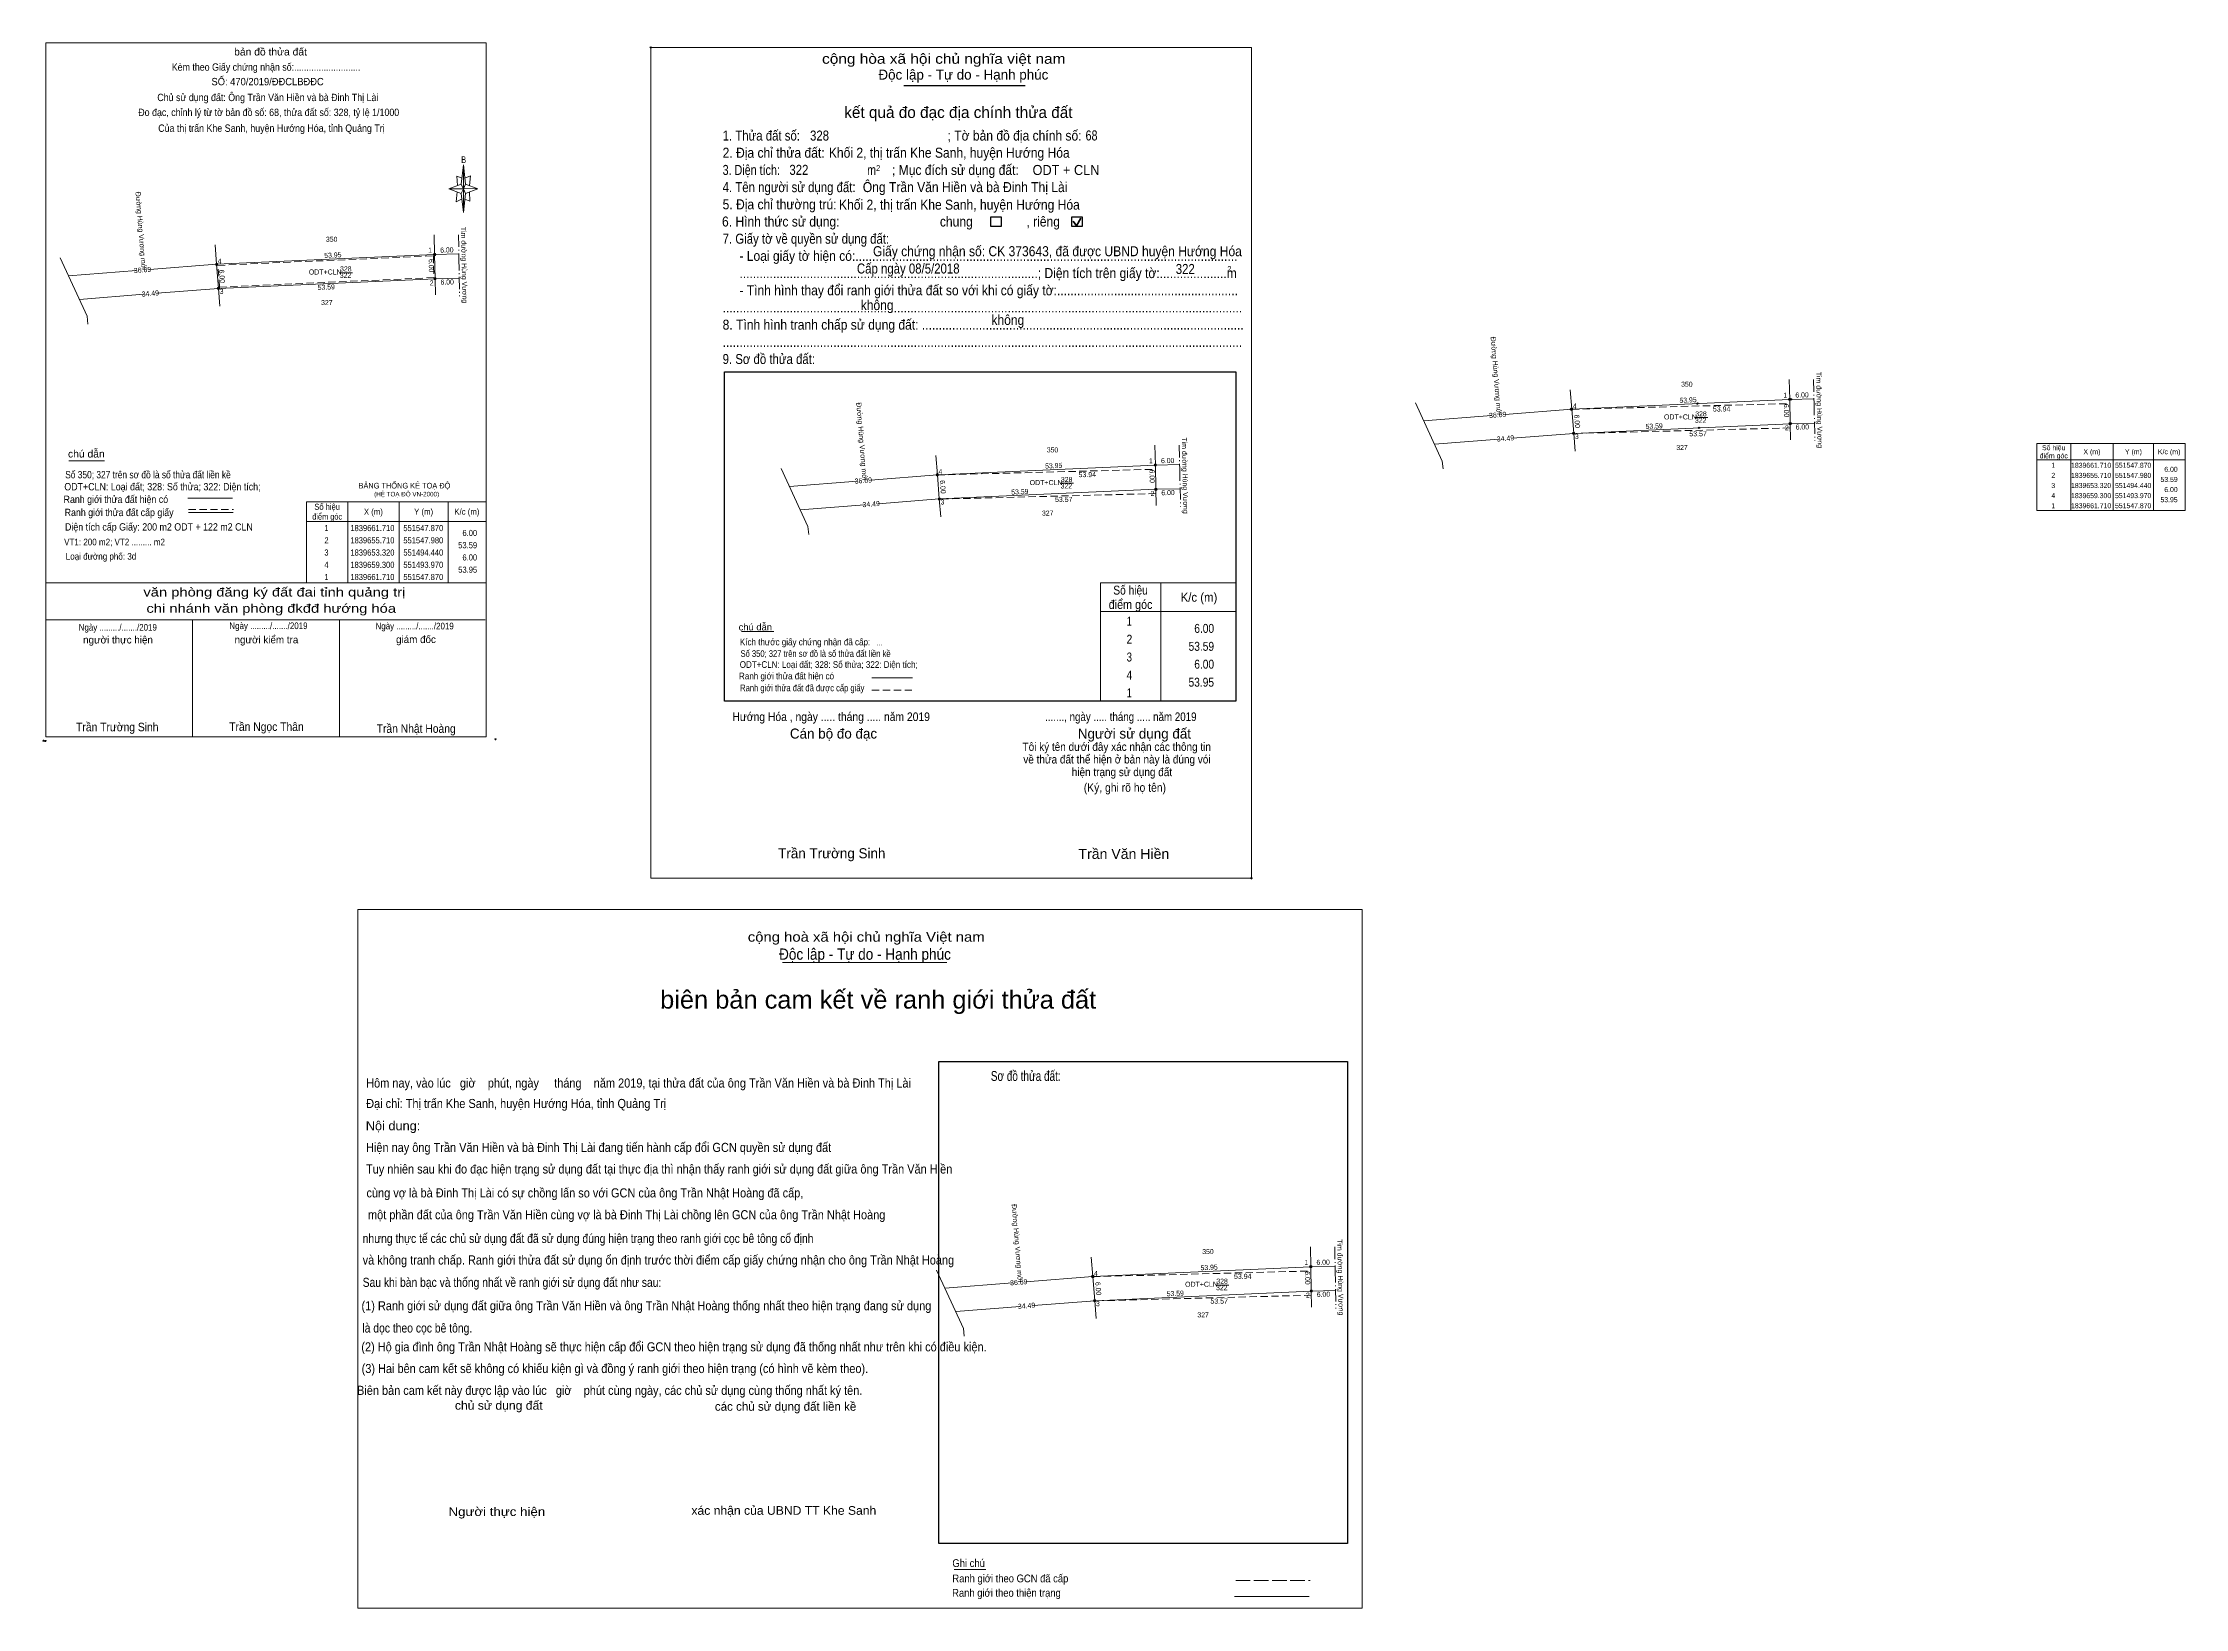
# Model space of a CAD drawing. Header units: metres. Extents: x 551116 to 551646, y 1839363 to 1839750.
import ezdxf
from ezdxf.enums import TextEntityAlignment as Align

# ---------------------------------------------------------------- set-up
doc = ezdxf.new("R2010")
doc.units = ezdxf.units.M
doc.header["$LTSCALE"] = 0.6
doc.header["$PDMODE"] = 32
doc.header["$PDSIZE"] = 0.3
for name, pattern in [('DOT_DASHED', [7.7, 5, -1.2, 0.3, -1.2]), ('LONG_DASHED', [7.5, 6, -1.5]), ('MEDIUM_DASHED', [4.5, 3, -1.5])]:
    doc.linetypes.add(name, pattern=pattern)
for name, color, linetype, lineweight in [('1', 7, 'Continuous', 13), ('10', 7, 'Continuous', 13), ('12', 7, 'Continuous', 13), ('15', 7, 'Continuous', 13), ('17', 7, 'Continuous', 13), ('2', 7, 'Continuous', 25), ('23', 7, 'Continuous', 13), ('28', 7, 'Continuous', 13), ('5', 7, 'Continuous', 13), ('6', 7, 'Continuous', 13), ('63', 7, 'Continuous', 13)]:
    doc.layers.add(name, color=color, linetype=linetype, lineweight=lineweight)

msp = doc.modelspace()

# ---------------------------------------------------------------- hatches: boundary and pattern name
at = {"layer": '15'}
for points in [[(551391.32, 1839645.48, 1), (551390.72, 1839645.48, 1)], [(551337.42, 1839643.07, 1), (551336.82, 1839643.07, 1)], [(551391.43, 1839639.48, 1), (551390.83, 1839639.48, 1)], [(551337.89, 1839637.09, 1), (551337.29, 1839637.09, 1)], [(551429.75, 1839447.28, 1), (551429.15, 1839447.28, 1)], [(551375.85, 1839444.87, 1), (551375.25, 1839444.87, 1)], [(551376.32, 1839438.89, 1), (551375.72, 1839438.89, 1)], [(551429.86, 1839441.28, 1), (551429.26, 1839441.28, 1)]]:
    msp.add_hatch(color=256, dxfattribs=at).paths.add_polyline_path(points)
at = {"layer": '63'}
for points in [[(551213.08, 1839697.54, 1), (551212.48, 1839697.54, 1)], [(551159.18, 1839695.13, 1), (551158.58, 1839695.13, 1)], [(551213.19, 1839691.54, 1), (551212.59, 1839691.54, 1)], [(551159.65, 1839689.15, 1), (551159.05, 1839689.15, 1)], [(551494.27, 1839659.3, 1), (551493.67, 1839659.3, 1)], [(551548.17, 1839661.71, 1), (551547.57, 1839661.71, 1)], [(551548.28, 1839655.71, 1), (551547.68, 1839655.71, 1)], [(551494.74, 1839653.32, 1), (551494.14, 1839653.32, 1)]]:
    msp.add_hatch(color=256, dxfattribs=at).paths.add_polyline_path(points)

# ---------------------------------------------------------------- linework, layer by layer
at = {"layer": '1'}
for points in [[(551547.87, 1839661.71), (551547.98, 1839655.71), (551494.44, 1839653.32), (551493.97, 1839659.3)], [(551193.79, 1839362.88), (551442.18, 1839362.88), (551442.18, 1839535.57), (551193.79, 1839535.57)]]:
    msp.add_lwpolyline(points, close=True, dxfattribs=at)
at = {"layer": '10'}
for p, q in [((551547.76, 1839666.6), (551547.87, 1839661.71)), ((551477.38, 1839657.99), (551493.97, 1839659.3)), ((551493.59, 1839664.1), (551493.97, 1839659.3)), ((551493.97, 1839659.3), (551494.44, 1839653.32)), ((551457.39, 1839656.42), (551474.14, 1839657.74)), ((551547.98, 1839655.71), (551548.06, 1839651.75)), ((551460.06, 1839650.62), (551475.97, 1839651.86)), ((551479.31, 1839652.13), (551494.44, 1839653.32)), ((551494.44, 1839653.32), (551494.8, 1839648.91)), ((551341.29, 1839372.45), (551349.06, 1839372.45)), ((551410.58, 1839365.76), (551429, 1839365.76))]:
    msp.add_line(p, q, dxfattribs=at)
at = {"layer": '10', "linetype": 'DOT_DASHED'}
for p, q in [((551553.77, 1839666.6), (551553.89, 1839660.8)), ((551553.89, 1839660.78), (551554.07, 1839651.43))]:
    msp.add_line(p, q, dxfattribs=at)
at = {"layer": '10', "linetype": 'LONG_DASHED'}
msp.add_line((551410.88, 1839369.69), (551429.3, 1839369.69), dxfattribs=at)
at = {"layer": '10'}
msp.add_lwpolyline([(551455.33, 1839660.9), (551461.96, 1839646.48), (551462.17, 1839644.51)], dxfattribs=at)
at = {"layer": '12'}
msp.add_line((551547.98, 1839655.71), (551548, 1839654.67), dxfattribs=at)
for p in [(551493.7, 1839659.28), (551525.02, 1839660.68), (551548.25, 1839661.72), (551525.4, 1839654.68), (551548.1, 1839655.72), (551494.29, 1839653.35)]:
    msp.add_point(p, dxfattribs=at)
at = {"layer": '15', "linetype": 'MEDIUM_DASHED'}
for p, q in [((551493.97, 1839659.26), (551547.89, 1839660.67)), ((551548, 1839654.67), (551494.45, 1839653.28)), ((551337.12, 1839643.03), (551391.04, 1839644.44)), ((551391.15, 1839638.44), (551337.6, 1839637.05)), ((551375.55, 1839444.83), (551429.47, 1839446.24)), ((551429.58, 1839440.24), (551376.03, 1839438.85))]:
    msp.add_line(p, q, dxfattribs=at)
at = {"layer": '15'}
for p, q in [((551390.91, 1839650.37), (551391.02, 1839645.48)), ((551336.74, 1839647.87), (551337.12, 1839643.07)), ((551397.02, 1839645.61), (551391.02, 1839645.48)), ((551300.54, 1839640.19), (551317.29, 1839641.51)), ((551320.53, 1839641.76), (551337.12, 1839643.07)), ((551391.13, 1839639.48), (551337.59, 1839637.09)), ((551367.67, 1839640.97), (551370.73, 1839640.97)), ((551397.14, 1839639.59), (551391.13, 1839639.48)), ((551303.21, 1839634.39), (551319.12, 1839635.63)), ((551322.46, 1839635.9), (551337.59, 1839637.09)), ((551337.59, 1839637.09), (551337.95, 1839632.68)), ((551375.17, 1839449.67), (551375.55, 1839444.87)), ((551429.34, 1839452.17), (551429.45, 1839447.28)), ((551435.45, 1839447.41), (551429.45, 1839447.28)), ((551338.97, 1839441.99), (551355.72, 1839443.31)), ((551358.96, 1839443.56), (551375.55, 1839444.87)), ((551406.1, 1839442.77), (551409.16, 1839442.77)), ((551341.64, 1839436.19), (551357.55, 1839437.43)), ((551360.89, 1839437.7), (551376.02, 1839438.89)), ((551429.56, 1839441.28), (551376.02, 1839438.89)), ((551376.02, 1839438.89), (551376.38, 1839434.48)), ((551435.57, 1839441.39), (551429.56, 1839441.28))]:
    msp.add_line(p, q, dxfattribs=at)
at = {"layer": '15', "linetype": 'DOT_DASHED'}
for p, q in [((551396.92, 1839650.37), (551397.04, 1839644.57)), ((551397.04, 1839644.55), (551397.22, 1839635.2)), ((551435.35, 1839452.17), (551435.47, 1839446.37)), ((551435.47, 1839446.35), (551435.65, 1839437))]:
    msp.add_line(p, q, dxfattribs=at)
at = {"layer": '15'}
for points in [[(551298.48, 1839644.67), (551305.11, 1839630.25), (551305.32, 1839628.28)], [(551391.02, 1839645.48), (551337.12, 1839643.07), (551337.59, 1839637.09)], [(551391.02, 1839645.48), (551391.13, 1839639.48), (551391.21, 1839635.52)], [(551336.91, 1839446.47), (551343.54, 1839432.05), (551343.75, 1839430.08)], [(551429.45, 1839447.28), (551375.55, 1839444.87), (551376.02, 1839438.89)], [(551429.45, 1839447.28), (551429.56, 1839441.28), (551429.64, 1839437.32)]]:
    msp.add_lwpolyline(points, dxfattribs=at)
for points in [[(551391.02, 1839645.48), (551391.13, 1839639.48), (551337.59, 1839637.09), (551337.12, 1839643.07)], [(551429.45, 1839447.28), (551429.56, 1839441.28), (551376.02, 1839438.89), (551375.55, 1839444.87)]]:
    msp.add_lwpolyline(points, close=True, dxfattribs=at)
for centre in [(551391.02, 1839645.48), (551337.12, 1839643.07), (551391.13, 1839639.48), (551337.59, 1839637.09), (551429.45, 1839447.28), (551375.55, 1839444.87), (551376.02, 1839438.89), (551429.56, 1839441.28)]:
    msp.add_circle(centre, 0.3, dxfattribs=at)
at = {"layer": '17'}
for p, q in [((551122.38, 1839646.53), (551131.15, 1839646.53)), ((551288.7, 1839604.36), (551296.67, 1839604.36))]:
    msp.add_line(p, q, dxfattribs=at)
at = {"layer": '2'}
for p, q in [((551328.8, 1839739.32), (551358.83, 1839739.32)), ((551284.46, 1839668.49), (551410.89, 1839668.49)), ((551410.89, 1839668.49), (551410.89, 1839587.11))]:
    msp.add_line(p, q, dxfattribs=at)
at = {"layer": '2', "lineweight": 35}
for p, q in [((551370.68, 1839705.75), (551371.53, 1839704.65)), ((551371.53, 1839704.65), (551372.56, 1839706.49))]:
    msp.add_line(p, q, dxfattribs=at)
at = {"layer": '2', "lineweight": 13}
msp.add_lwpolyline([(551266.25, 1839748.74), (551414.76, 1839748.74), (551414.76, 1839543.34), (551266.25, 1839543.34)], close=True, dxfattribs=at)
at = {"layer": '2'}
for points in [[(551350.29, 1839706.85), (551352.84, 1839706.85), (551352.84, 1839704.47), (551350.29, 1839704.47)], [(551370.35, 1839706.85), (551372.9, 1839706.85), (551372.9, 1839704.47), (551370.35, 1839704.47)], [(551337.48, 1839498.04), (551438.52, 1839498.04), (551438.52, 1839378.83), (551337.48, 1839378.83)]]:
    msp.add_lwpolyline(points, close=True, dxfattribs=at)
msp.add_lwpolyline([(551410.89, 1839587.11), (551284.46, 1839587.11), (551284.46, 1839668.49)], dxfattribs=at)
for p in [(551266.25, 1839748.74), (551414.75, 1839543.34)]:
    msp.add_point(p, dxfattribs=at)
at = {"layer": '23'}
msp.add_line((551298.84, 1839522.52), (551339.47, 1839522.52), dxfattribs=at)
at = {"layer": '28'}
for p, q in [((551547.87, 1839661.71), (551493.97, 1839659.3)), ((551547.87, 1839661.71), (551547.98, 1839655.71)), ((551547.98, 1839655.71), (551494.44, 1839653.32))]:
    msp.add_line(p, q, dxfattribs=at)
at = {"layer": '5'}
for p, q in [((551219.32, 1839714.95), (551219.94, 1839719.67)), ((551219.32, 1839712.65), (551216.31, 1839713.74)), ((551220.42, 1839712.65), (551219.94, 1839707.93)), ((551220.42, 1839714.95), (551223.44, 1839713.74)), ((551221.39, 1839713.01), (551221.5, 1839710.71)), ((551221.5, 1839710.71), (551220.29, 1839711.2)), ((551116.65, 1839616.4), (551225.55, 1839616.4)), ((551116.65, 1839607.2), (551225.31, 1839607.2)), ((551116.65, 1839607.2), (551225.31, 1839607.2)), ((551116.65, 1839607.2), (551225.31, 1839607.2)), ((551152.95, 1839578.28), (551152.95, 1839607.2)), ((551189.25, 1839578.28), (551189.25, 1839607.2))]:
    msp.add_line(p, q, dxfattribs=at)
for points in [[(551116.65, 1839749.86), (551225.55, 1839749.86), (551225.55, 1839578.28), (551116.65, 1839578.28)], [(551219.94, 1839719.67), (551220.42, 1839714.95), (551219.94, 1839713.74)], [(551219.94, 1839713.74), (551216.31, 1839713.74), (551219.32, 1839714.95), (551220.42, 1839712.65), (551223.44, 1839713.74), (551219.94, 1839713.86)], [(551219.94, 1839713.74), (551219.94, 1839707.93), (551219.32, 1839712.65)]]:
    msp.add_lwpolyline(points, close=True, dxfattribs=at)
for points in [[(551219.94, 1839713.74), (551219.32, 1839714.95), (551216.31, 1839713.74)], [(551218.36, 1839713.01), (551218.11, 1839710.59), (551219.46, 1839711.2)], [(551219.57, 1839716.4), (551218.25, 1839716.88), (551218.49, 1839714.59)], [(551219.94, 1839713.74), (551220.42, 1839712.65), (551223.44, 1839713.74)], [(551220.29, 1839716.4), (551221.63, 1839717.01), (551221.39, 1839714.59)], [(551225.55, 1839578.28), (551116.65, 1839578.28), (551116.65, 1839607.2)]]:
    msp.add_lwpolyline(points, dxfattribs=at)
for p in [(551116.07, 1839577.34), (551116.55, 1839577.27)]:
    msp.add_point(p, dxfattribs=at)
at = {"layer": '6'}
for p, q in [((551151.76, 1839637.31), (551162.83, 1839637.31)), ((551151.94, 1839633.76), (551162.99, 1839633.76)), ((551320.93, 1839592.91), (551330.99, 1839592.91))]:
    msp.add_line(p, q, dxfattribs=at)
at = {"layer": '6', "linetype": 'MEDIUM_DASHED'}
for p, q in [((551151.94, 1839634.51), (551163.07, 1839634.51)), ((551320.93, 1839589.82), (551331.05, 1839589.82))]:
    msp.add_line(p, q, dxfattribs=at)
at = {"layer": '6'}
msp.add_point((551227.85, 1839577.68), dxfattribs=at)
at = {"layer": '63'}
for p, q in [((551212.67, 1839702.43), (551212.78, 1839697.54)), ((551158.5, 1839699.93), (551158.88, 1839695.13)), ((551218.78, 1839697.67), (551212.78, 1839697.54)), ((551122.3, 1839692.25), (551139.05, 1839693.57)), ((551142.29, 1839693.82), (551158.88, 1839695.13)), ((551212.89, 1839691.54), (551159.35, 1839689.15)), ((551189.43, 1839693.03), (551192.49, 1839693.03)), ((551218.9, 1839691.65), (551212.89, 1839691.54)), ((551124.97, 1839686.45), (551140.88, 1839687.69)), ((551144.22, 1839687.96), (551159.35, 1839689.15)), ((551159.35, 1839689.15), (551159.71, 1839684.74)), ((551553.87, 1839661.84), (551547.87, 1839661.71)), ((551524.52, 1839657.2), (551527.58, 1839657.2)), ((551553.99, 1839655.82), (551547.98, 1839655.71)), ((551617.34, 1839650.77), (551617.34, 1839634.27)), ((551627.84, 1839650.77), (551627.84, 1839634.27)), ((551637.84, 1839650.77), (551637.84, 1839634.27)), ((551608.94, 1839646.77), (551645.64, 1839646.77)), ((551191.31, 1839636.36), (551191.31, 1839616.4)), ((551204.01, 1839636.36), (551204.01, 1839616.4)), ((551216.11, 1839636.36), (551216.11, 1839616.4)), ((551181.14, 1839631.52), (551225.55, 1839631.52)), ((551392.33, 1839616.34), (551392.33, 1839587.11)), ((551410.89, 1839616.34), (551410.89, 1839587.11)), ((551377.42, 1839609.25), (551410.89, 1839609.25))]:
    msp.add_line(p, q, dxfattribs=at)
at = {"layer": '63', "linetype": 'DOT_DASHED'}
for p, q in [((551218.68, 1839702.43), (551218.8, 1839696.63)), ((551218.8, 1839696.61), (551218.98, 1839687.26))]:
    msp.add_line(p, q, dxfattribs=at)
at = {"layer": '63'}
for points in [[(551120.24, 1839696.73), (551126.87, 1839682.31), (551127.08, 1839680.34)], [(551212.78, 1839697.54), (551158.88, 1839695.13), (551159.35, 1839689.15)], [(551212.78, 1839697.54), (551212.89, 1839691.54), (551212.97, 1839687.58)], [(551410.89, 1839587.11), (551377.42, 1839587.11), (551377.42, 1839616.34), (551410.89, 1839616.34)]]:
    msp.add_lwpolyline(points, dxfattribs=at)
for points in [[(551212.78, 1839697.54), (551212.89, 1839691.54), (551159.35, 1839689.15), (551158.88, 1839695.13)], [(551608.94, 1839650.77), (551645.64, 1839650.77), (551645.64, 1839634.27), (551608.94, 1839634.27)], [(551181.14, 1839636.36), (551225.55, 1839636.36), (551225.55, 1839616.4), (551181.14, 1839616.4)]]:
    msp.add_lwpolyline(points, close=True, dxfattribs=at)
at = {"layer": '63', "linetype": 'MEDIUM_DASHED'}
msp.add_lwpolyline([(551212.49, 1839697.23), (551212.58, 1839691.83), (551159.63, 1839689.46), (551159.2, 1839694.84)], close=True, dxfattribs=at)
at = {"layer": '63'}
for centre in [(551212.78, 1839697.54), (551158.88, 1839695.13), (551212.89, 1839691.54), (551159.35, 1839689.15), (551493.97, 1839659.3), (551547.87, 1839661.71), (551547.98, 1839655.71), (551494.44, 1839653.32)]:
    msp.add_circle(centre, 0.3, dxfattribs=at)

# ---------------------------------------------------------------- texts
at = {"layer": '1'}
for s, height, width, p in [('ODT+CLN', 1.25, 0.95, (551520.83, 1839656.76)), ('322', 1.25, 0.85, (551525.855, 1839655.92)), ('328', 1.25, 0.85, (551525.925, 1839657.52)), ('cộng hoà xã hội chủ nghĩa Việt nam', 2.387, 1.15, (551319.515, 1839527.64)), ('cộng hoà xã hội chủ nghĩa Việt nam', 2.387, 1.15, (551319.515, 1839527.64)), ('Độc lập - Tự do - Hạnh phúc', 2.785, 0.9, (551319.205, 1839523.18)), ('Độc lập - Tự do - Hạnh phúc', 2.785, 0.9, (551319.205, 1839523.18)), (' biên bản cam kết về ranh giới thửa đất', 4.473, 1.05, (551321.595, 1839511.1)), ('Sơ đồ thửa đất:', 2.46, 0.75, (551358.96, 1839493.22)), ('Biên bản cam kết này được lập vào lúc   giờ    phút cùng ngày, các chủ sử dụng cùng thống nhất ký tên.', 2.248, 0.9, (551256.08, 1839415.6)), ('chủ sử dụng đất', 2.138, 1.05, (551228.655, 1839411.94)), ('Người thực hiện', 2.138, 1.15, (551228.175, 1839385.67)), ('xác nhận của UBND TT Khe Sanh', 2.138, 1.05, (551299.145, 1839385.96)), ('Ghi chú', 1.938, 0.9, (551344.835, 1839373.04))]:
    msp.add_text(s, height=height, dxfattribs=dict(at, width=width)).set_placement(p, align=Align.CENTER)
for s, height, width, p in [('BẢNG THỐNG KÊ TOẠ ĐỘ ', 1.391, 0.95, (551193.98, 1839639.69)), ('(HỆ TOẠ ĐỘ VN-2000)', 1.125, 0.9, (551197.85, 1839637.73)), ('Hôm nay, vào lúc   giờ    phút, ngày     tháng    năm 2019, tại thửa đất của ông Trần Văn Hiền và bà Đinh Thị Lài', 2.25, 0.9, (551195.87, 1839491.58)), ('Đại chỉ: Thị trấn Khe Sanh, huyện Hướng Hóa, tỉnh Quảng Trị ', 2.25, 0.9, (551195.87, 1839486.52)), ('Nội dung:', 2.243, 1.05, (551195.77, 1839481.02)), ('Hiện nay ông Trần Văn Hiền và bà Đinh Thị Lài đang tiến hành cấp đổi GCN quyền sử dụng đất', 2.25, 0.9, (551195.83, 1839475.66)), ('Tuy nhiên sau khi đo đạc hiện trạng sử dụng đất tại thực địa thì nhận thấy ranh giới sử dụng đất giữa ông Trần Văn Hiền', 2.25, 0.9, (551195.83, 1839470.32)), ('cùng vợ là bà Đinh Thị Lài có sự chồng lấn so với GCN của ông Trần Nhật Hoàng đã cấp, ', 2.25, 0.9, (551195.95, 1839464.42)), (' một phần đất của ông Trần Văn Hiền cùng vợ là bà Đinh Thị Lài chồng lên GCN của ông Trần Nhật Hoàng', 2.25, 0.9, (551195.57, 1839459.02)), ('nhưng thực tế các chủ sử dụng đất đã sử dụng đúng hiện trạng theo ranh giới cọc bê tông cố định', 2.25, 0.85, (551195, 1839453.16)), ('và không tranh chấp. Ranh giới thửa đất sử dụng ổn định trước thời điểm cấp giấy chứng nhận cho ông Trần Nhật Hoàng', 2.25, 0.9, (551195, 1839447.83)), ('Sau khi bàn bạc và thống nhất về ranh giới sử dụng đất như sau:', 2.248, 0.85, (551195, 1839442.31)), ('(1) Ranh giới sử dụng đất giữa ông Trần Văn Hiền và ông Trần Nhật Hoàng thống nhất theo hiện trạng đang sử dụng', 2.25, 0.9, (551194.71, 1839436.52)), ('là dọc theo cọc bê tông.', 2.25, 0.85, (551194.93, 1839431.02)), ('(2) Hộ gia đình ông Trần Nhật Hoàng sẽ thực hiện cấp đổi GCN theo hiện trạng sử dụng đã thống nhất như trên khi có điều kiện.', 2.25, 0.9, (551194.67, 1839426.36)), ('(3) Hai bên cam kết sẽ không có khiếu kiện gì và đồng ý ranh giới theo hiện trạng (có hình vẽ kèm theo).', 2.248, 0.9, (551194.75, 1839421)), ('Ranh giới theo GCN đã cấp', 1.932, 0.9, (551340.82, 1839369.26)), ('Ranh giới theo thiện trạng', 1.932, 0.9, (551340.76, 1839365.7))]:
    msp.add_text(s, height=height, dxfattribs=dict(at, width=width)).set_placement(p)
msp.add_text('các chủ sử dụng đất liền kề', height=2.138, dxfattribs=at).set_placement((551299.575, 1839411.68), align=Align.CENTER)
at = {"layer": '10', "width": 0.9}
for s, rotation, p in [('36.69', 4.502, (551475.6959, 1839657.2653)), ('34.49', 4.497, (551477.626, 1839651.4452))]:
    msp.add_text(s, height=1.25, rotation=rotation, dxfattribs=at).set_placement(p, align=Align.CENTER)
at = {"layer": '12'}
for s, width, p in [('34', 1.25, (551493.7, 1839659.28)), ('31', 1.3, (551525.02, 1839660.68)), ('30', 1.3, (551548.25, 1839661.72)), ('32', 1.25, (551525.4, 1839654.68)), ('35', 1.25, (551548.1, 1839655.72)), ('33', 1.25, (551494.29, 1839653.35))]:
    msp.add_text(s, height=0.2, dxfattribs=dict(at, width=width)).set_placement(p)
at = {"layer": '15'}
for s, rotation, width, p in [('Đường Hùng Vương mới', 274.526, 0.95, (551317.8164, 1839651.2943)), ('Tim đường Hùng Vương', 271.103, 0.9, (551397.7345, 1839642.872)), ('53.95', 2.56, 0.85, (551365.8971, 1839644.7012)), ('6.00', 271.05, 0.85, (551389.596, 1839642.7015)), ('6.00', 1.241, 0.85, (551394.0715, 1839645.9708)), ('36.69', 4.502, 0.9, (551318.8459, 1839641.0353)), ('6.00', 274.494, 0.9, (551337.844, 1839640.029)), ('53.59', 2.556, 0.85, (551357.5221, 1839638.2618)), ('6.00', 1.049, 0.85, (551394.1486, 1839638.046)), ('34.49', 4.497, 0.9, (551320.776, 1839635.2152)), ('Đường Hùng Vương mới', 274.526, 0.95, (551356.2464, 1839453.0943)), ('Tim đường Hùng Vương', 271.103, 0.9, (551436.1645, 1839444.672)), ('53.95', 2.56, 0.85, (551404.3271, 1839446.5012)), ('6.00', 1.241, 0.85, (551432.5015, 1839447.7708)), ('36.69', 4.502, 0.9, (551357.2759, 1839442.8353)), ('6.00', 274.494, 0.9, (551376.274, 1839441.829)), ('6.00', 271.05, 0.85, (551428.026, 1839444.5015)), ('34.49', 4.497, 0.9, (551359.206, 1839437.0152)), ('53.59', 2.556, 0.85, (551395.9521, 1839440.0618)), ('6.00', 1.049, 0.85, (551432.5786, 1839439.846))]:
    msp.add_text(s, height=1.25, rotation=rotation, dxfattribs=dict(at, width=width)).set_placement(p, align=Align.CENTER)
for s, width, p in [('53.94', 0.95, (551531.03, 1839658.72)), ('350', 0.85, (551365.58, 1839648.61)), ('53.57', 0.95, (551525.2, 1839652.59)), ('53.94', 0.95, (551374.18, 1839642.49)), ('ODT+CLN', 0.95, (551363.98, 1839640.53)), ('322', 0.85, (551369.005, 1839639.69)), ('328', 0.85, (551369.075, 1839641.29)), ('327', 0.85, (551364.385, 1839632.97)), ('53.57', 0.95, (551368.35, 1839636.36)), ('350', 0.85, (551404.01, 1839450.41)), ('ODT+CLN', 0.95, (551402.41, 1839442.33)), ('322', 0.85, (551407.435, 1839441.49)), ('328', 0.85, (551407.505, 1839443.09)), ('53.94', 0.95, (551412.61, 1839444.29)), ('53.57', 0.95, (551406.78, 1839438.16)), ('327', 0.85, (551402.815, 1839434.77))]:
    msp.add_text(s, height=1.25, dxfattribs=dict(at, width=width)).set_placement(p, align=Align.CENTER)
for s, width, p in [(' 4', 0.85, (551338.34, 1839643.22)), (' 1', 0.75, (551390.35, 1839645.91)), (' 2', 0.85, (551390.77, 1839637.83)), (' 3', 0.8, (551338.83, 1839635.73)), (' 1', 0.75, (551428.78, 1839447.71)), (' 4', 0.85, (551376.77, 1839445.02)), (' 3', 0.8, (551377.26, 1839437.53)), (' 2', 0.85, (551429.2, 1839439.63))]:
    msp.add_text(s, height=1.25, dxfattribs=dict(at, width=width)).set_placement(p, align=Align.RIGHT)
at = {"layer": '2'}
for s, height, width, p in [('cộng hòa xã hội chủ nghĩa việt nam', 2.479, 1.15, (551308.59, 1839744.69)), ('1. Thửa đất số:', 2.479, 0.85, (551284.01, 1839725.7)), ('328', 2.48, 0.85, (551305.62, 1839725.7)), ('; Tờ bản đồ địa chính số:', 2.479, 0.9, (551339.62, 1839725.7)), ('68', 2.48, 0.8, (551373.75, 1839725.73)), ('2. Địa chỉ thửa đất:', 2.479, 0.9, (551284.01, 1839721.46)), ('Khối 2, thị trấn Khe Sanh, huyện Hướng Hóa', 2.48, 0.9, (551310.28, 1839721.46)), ('3. Diện tích:', 2.479, 0.8, (551284.01, 1839717.2)), ('322', 2.48, 0.85, (551300.51, 1839717.22)), ('m', 2.479, 0.8, (551319.74, 1839717.2)), ('2', 1.416, 0.8, (551321.96, 1839718.2)), ('; Mục đích sử dụng đất:', 2.479, 0.9, (551325.88, 1839717.2)), ('ODT + CLN', 2.48, 0.95, (551360.64, 1839717.19)), ('4. Tên người sử dụng đất:', 2.479, 0.85, (551284.01, 1839712.95)), ('Ông Trần Văn Hiền và bà Đinh Thị Lài', 2.48, 0.9, (551318.67, 1839712.96)), ('6. Hình thức sử dụng:', 2.479, 0.9, (551283.86, 1839704.45)), ('5. Địa chỉ thường trú:', 2.479, 0.9, (551284.01, 1839708.7)), ('Khối 2, thị trấn Khe Sanh, huyện Hướng Hóa', 2.48, 0.9, (551312.79, 1839708.62)), ('chung                , riêng', 2.479, 0.9, (551337.73, 1839704.45)), ('7. Giấy tờ về quyền sử dụng đất:', 2.479, 0.85, (551284.01, 1839700.2)), ('     - Loại giấy tờ hiện có:..................................................................................................................', 2.479, 0.9, (551284.01, 1839695.96)), ('Giấy chứng nhận số: CK 373643, đã được UBND huyện Hướng Hóa', 2.48, 0.9, (551321.19, 1839697.11)), ('     .........................................................................................; Diện tích trên giấy tờ:....................m', 2.479, 0.9, (551284.01, 1839691.7)), ('Cấp ngày 08/5/2018', 2.48, 0.85, (551317.21, 1839692.83)), ('322', 2.48, 0.85, (551396.05, 1839692.72)), ('2', 1.416, 0.8, (551408.8, 1839693.26)), ('     - Tình hình thay đổi ranh giới thửa đất so với khi có giấy tờ:......................................................', 2.479, 0.9, (551284.01, 1839687.45)), ('không', 2.479, 0.9, (551318.15, 1839683.79)), ('8. Tình hình tranh chấp sử dụng đất: ................................................................................................', 2.479, 0.9, (551284.01, 1839678.95)), ('...........................................................................................................................................................', 2.479, 0.9, (551284.01, 1839683.2)), ('không', 2.479, 0.9, (551350.47, 1839680.12)), ('9. Sơ đồ thửa đất:', 2.479, 0.85, (551284.01, 1839670.46)), ('...........................................................................................................................................................', 2.479, 0.9, (551284.01, 1839674.7)), ('Hướng Hóa , ngày ..... tháng ..... năm 2019', 2.123, 0.9, (551286.43, 1839582.2)), ('......., ngày ..... tháng ..... năm 2019', 2.123, 0.85, (551363.76, 1839582.2)), ('(Ký, ghi rõ họ tên)', 2.125, 0.9, (551373.31, 1839564.7)), ('Trần Văn Hiền', 2.48, 1.05, (551371.99, 1839548.12))]:
    msp.add_text(s, height=height, dxfattribs=dict(at, width=width)).set_placement(p)
for s, height, p in [('Độc lập - Tự do - Hạnh phúc', 2.479, (551322.53, 1839740.77)), ('Cán bộ đo đạc', 2.479, (551300.64, 1839577.86)), ('Người sử dụng đất', 2.479, (551371.83, 1839577.86)), ('Trần Trường Sinh', 2.48, (551297.74, 1839548.27))]:
    msp.add_text(s, height=height, dxfattribs=at).set_placement(p)
for s, height, p in [('kết quả đo đạc địa chính thửa đất', 2.833, (551342.305, 1839731.29)), ('.', 0.7084, (551414.7404, 1839542.96))]:
    msp.add_text(s, height=height, dxfattribs=at).set_placement(p, align=Align.CENTER)
at = {"layer": '2', "width": 0.9}
for s, height, p in [('...', 1.37, (551322.855, 1839600.88)), ('Tôi ký tên dưới đây xác nhận các thông tin', 2.048, (551381.46, 1839574.82)), ('về thửa đất thể hiện ở bản này là đúng vói', 2.048, (551381.505, 1839571.7)), ('hiện trạng sử dụng đất', 2.048, (551382.74, 1839568.57))]:
    msp.add_text(s, height=height, dxfattribs=at).set_placement(p, align=Align.CENTER)
at = {"layer": '5'}
for s, height, width, p in [('Kèm theo Giấy chứng nhận số:...........................', 1.815, 0.9, (551171.115, 1839742.97)), ('bản đồ thửa đất', 1.815, 1.05, (551172.225, 1839746.74)), ('SỐ: 470/2019/ĐĐCLBĐĐC', 1.82, 0.95, (551171.495, 1839739.37)), ('Đo đạc, chỉnh lý từ tờ bản đồ số: 68, thửa đất số: 328, tỷ lệ 1/1000 ', 1.82, 0.9, (551172.08, 1839731.77)), ('Chủ sử dụng đất: Ông Trần Văn Hiền và bà Đinh Thị Lài', 1.82, 0.9, (551171.56, 1839735.46)), ('Của thị trấn Khe Sanh, huyện Hướng Hóa, tỉnh Quảng Trị', 1.82, 0.9, (551172.44, 1839727.86)), ('B', 1.667, 0.75, (551219.975, 1839720.15)), ('văn phòng đăng ký đất đai tỉnh quảng trị', 2.178, 1.25, (551173.17, 1839612.98)), ('chi nhánh văn phòng đkđđ hướng hóa', 2.178, 1.25, (551172.39, 1839608.96)), ('Ngày ........./......./2019', 1.633, 0.9, (551171.705, 1839604.93)), ('Ngày ........./......./2019', 1.633, 0.9, (551207.855, 1839604.86)), ('Ngày ........./......./2019', 1.633, 0.9, (551134.455, 1839604.54)), ('Trần Trường Sinh', 2.117, 0.9, (551134.335, 1839579.66)), ('Trần Ngọc Thân', 2.117, 0.9, (551171.21, 1839579.75)), ('Trần Nhật Hoàng', 2.117, 0.9, (551208.235, 1839579.28))]:
    msp.add_text(s, height=height, dxfattribs=dict(at, width=width)).set_placement(p, align=Align.CENTER)
for s, p in [('người thực hiện', (551134.505, 1839601.37)), ('người kiểm tra', (551171.205, 1839601.4)), ('giám đốc', (551208.185, 1839601.47))]:
    msp.add_text(s, height=1.815, dxfattribs=at).set_placement(p, align=Align.CENTER)
at = {"layer": '6'}
for s, height, width, p in [('chú dẫn', 1.815, 1.05, (551122.14, 1839647.35)), ('Số 350; 327 trên sơ đồ là số thửa đất liền kề', 1.82, 0.85, (551121.45, 1839642.2)), ('Ranh giới thửa đất hiện có ', 1.815, 0.9, (551121.05, 1839636.1)), ('ODT+CLN: Loại đất; 328: Số thửa; 322: Diện tích;', 1.82, 0.9, (551121.23, 1839639.22)), ('Ranh giới thửa đất cấp giấy', 1.815, 0.9, (551121.31, 1839632.86)), ('Diện tích cấp Giấy: 200 m2 ODT + 122 m2 CLN', 1.82, 0.9, (551121.39, 1839629.28)), ('VT1: 200 m2; VT2 ......... m2', 1.65, 0.9, (551121.18, 1839625.63)), ('Loại đường phố: 3d', 1.65, 0.9, (551121.58, 1839622.09)), ('chú dẫn', 1.65, 1.05, (551287.97, 1839604.6)), ('Kích thước giấy chứng nhận đã cấp:', 1.65, 0.9, (551288.28, 1839600.92)), ('ODT+CLN: Loại đất; 328: Số thửa; 322: Diện tích;', 1.65, 0.9, (551288.24, 1839595.34)), ('Số 350; 327 trên sơ đồ là số thửa đất liền kề', 1.65, 0.85, (551288.44, 1839598.05)), ('Ranh giới thửa đất hiện có ', 1.65, 0.9, (551288.06, 1839592.5)), ('Ranh giới thửa đất đã được cấp giấy', 1.65, 0.85, (551288.33, 1839589.56))]:
    msp.add_text(s, height=height, dxfattribs=dict(at, width=width)).set_placement(p)
at = {"layer": '63'}
for s, rotation, width, p in [('Đường Hùng Vương mới', 274.526, 0.95, (551139.5764, 1839703.3543)), ('Tim đường Hùng Vương', 271.103, 0.9, (551219.4945, 1839694.932)), ('53.95', 2.56, 0.85, (551187.6571, 1839696.7612)), ('6.00', 1.241, 0.85, (551215.8315, 1839698.0308)), ('36.69', 4.502, 0.9, (551140.6059, 1839693.0953)), ('6.00', 274.494, 0.9, (551159.604, 1839692.089)), ('6.00', 271.05, 0.85, (551211.356, 1839694.7615)), ('6.00', 1.049, 0.85, (551215.9086, 1839690.106)), ('34.49', 4.497, 0.9, (551142.536, 1839687.2752)), ('53.59', 2.556, 0.85, (551186.0221, 1839688.8518)), ('Đường Hùng Vương mới', 274.526, 0.95, (551474.6664, 1839667.5243)), ('Tim đường Hùng Vương', 271.103, 0.9, (551554.5845, 1839659.102)), ('53.95', 2.56, 0.85, (551522.7471, 1839660.9312)), ('6.00', 271.05, 0.85, (551546.446, 1839658.9315)), ('6.00', 1.241, 0.85, (551550.9215, 1839662.2008)), ('6.00', 274.494, 0.9, (551494.694, 1839656.259)), ('53.59', 2.556, 0.85, (551514.3721, 1839654.4918)), ('6.00', 1.049, 0.85, (551550.9986, 1839654.276))]:
    msp.add_text(s, height=1.25, rotation=rotation, dxfattribs=dict(at, width=width)).set_placement(p, align=Align.CENTER)
for s, height, width, p in [('350', 1.25, 0.85, (551187.34, 1839700.67)), ('ODT+CLN', 1.25, 0.95, (551185.74, 1839692.59)), ('322', 1.25, 0.85, (551190.765, 1839691.75)), ('328', 1.25, 0.85, (551190.835, 1839693.35)), ('327', 1.25, 0.85, (551186.145, 1839685.03)), ('350', 1.25, 0.85, (551522.43, 1839664.84)), ('327', 1.25, 0.85, (551521.235, 1839649.2)), ('Số hiệu', 1.25, 0.85, (551613.14, 1839649.15)), ('X (m)', 1.25, 0.95, (551622.59, 1839648.15)), ('Y (m)', 1.25, 0.95, (551632.845, 1839648.15)), ('K/c (m)', 1.25, 0.95, (551641.685, 1839648.15)), ('điểm góc', 1.25, 0.9, (551613.14, 1839647.15)), (' 2', 1.25, 0.85, (551612.795, 1839642.3)), (' 1', 1.25, 0.75, (551612.79, 1839644.8)), ('1839661.710', 1.25, 0.85, (551622.39, 1839644.8)), ('1839655.710', 1.25, 0.85, (551622.39, 1839642.3)), ('551547.870', 1.25, 0.85, (551632.79, 1839644.8)), ('551547.980', 1.25, 0.85, (551632.79, 1839642.3)), (' 4', 1.25, 0.85, (551612.79, 1839637.3)), (' 3', 1.25, 0.8, (551612.785, 1839639.8)), ('1839653.320', 1.25, 0.85, (551622.39, 1839639.8)), ('1839659.300', 1.25, 0.85, (551622.39, 1839637.3)), ('551494.440', 1.25, 0.85, (551632.79, 1839639.8)), ('551493.970', 1.25, 0.85, (551632.79, 1839637.3)), ('điểm góc', 1.512, 0.9, (551186.23, 1839631.99)), ('Số hiệu', 1.512, 0.85, (551186.225, 1839634.41)), ('X (m)', 1.512, 0.95, (551197.655, 1839633.2)), ('Y (m)', 1.512, 0.95, (551210.075, 1839633.2)), ('K/c (m)', 1.512, 0.95, (551220.765, 1839633.2)), (' 1', 1.25, 0.75, (551612.79, 1839634.8)), ('1839661.710', 1.25, 0.85, (551622.39, 1839634.8)), ('551547.870', 1.25, 0.85, (551632.79, 1839634.8)), (' 2', 1.512, 0.85, (551185.805, 1839626.12)), (' 1', 1.512, 0.75, (551185.795, 1839629.15)), ('1839661.710', 1.512, 0.85, (551197.41, 1839629.15)), ('1839655.710', 1.512, 0.85, (551197.41, 1839626.12)), ('551547.870', 1.512, 0.85, (551209.995, 1839629.15)), ('551547.980', 1.512, 0.85, (551209.995, 1839626.12)), (' 3', 1.512, 0.8, (551185.79, 1839623.1)), ('1839653.320', 1.512, 0.85, (551197.41, 1839623.1)), ('551494.440', 1.512, 0.85, (551209.995, 1839623.1)), (' 4', 1.512, 0.85, (551185.795, 1839620.07)), (' 1', 1.512, 0.75, (551185.795, 1839617.05)), ('1839659.300', 1.512, 0.85, (551197.41, 1839620.07)), ('1839661.710', 1.512, 0.85, (551197.41, 1839617.05)), ('551493.970', 1.512, 0.85, (551209.995, 1839620.07)), ('551547.870', 1.512, 0.85, (551209.995, 1839617.05)), ('điểm góc', 2.214, 0.9, (551384.875, 1839609.91)), ('Số hiệu', 2.214, 0.85, (551384.875, 1839613.45)), ('K/c (m)', 2.214, 0.95, (551401.795, 1839611.69)), (' 1', 2.214, 0.75, (551384.25, 1839605.76)), (' 2', 2.214, 0.85, (551384.245, 1839601.32)), (' 3', 2.214, 0.8, (551384.24, 1839596.91)), (' 4', 2.214, 0.85, (551384.24, 1839592.46)), (' 1', 2.214, 0.75, (551384.25, 1839588.03))]:
    msp.add_text(s, height=height, dxfattribs=dict(at, width=width)).set_placement(p, align=Align.CENTER)
for s, height, width, p in [(' 4', 1.25, 0.85, (551160.1, 1839695.28)), (' 1', 1.25, 0.75, (551212.11, 1839697.97)), (' 2', 1.25, 0.85, (551212.53, 1839689.89)), (' 3', 1.25, 0.8, (551160.59, 1839687.79)), (' 4', 1.25, 0.85, (551495.19, 1839659.45)), (' 1', 1.25, 0.75, (551547.2, 1839662.14)), (' 2', 1.25, 0.85, (551547.62, 1839654.06)), (' 3', 1.25, 0.8, (551495.68, 1839651.96)), ('6.00', 1.25, 0.85, (551643.79, 1839643.8)), ('53.59', 1.25, 0.85, (551643.79, 1839641.3)), ('6.00', 1.25, 0.85, (551643.79, 1839638.8)), ('53.95', 1.25, 0.85, (551643.79, 1839636.3)), ('6.00', 1.512, 0.85, (551223.3, 1839627.94)), ('53.59', 1.512, 0.85, (551223.3, 1839624.91)), ('6.00', 1.512, 0.85, (551223.3, 1839621.89)), ('53.95', 1.512, 0.85, (551223.31, 1839618.86)), ('53.59', 2.214, 0.85, (551405.52, 1839599.56)), ('6.00', 2.214, 0.85, (551405.53, 1839603.99)), ('6.00', 2.214, 0.85, (551405.53, 1839595.14)), ('53.95', 2.214, 0.85, (551405.51, 1839590.69))]:
    msp.add_text(s, height=height, dxfattribs=dict(at, width=width)).set_placement(p, align=Align.RIGHT)

doc.saveas('drawing.dxf')
